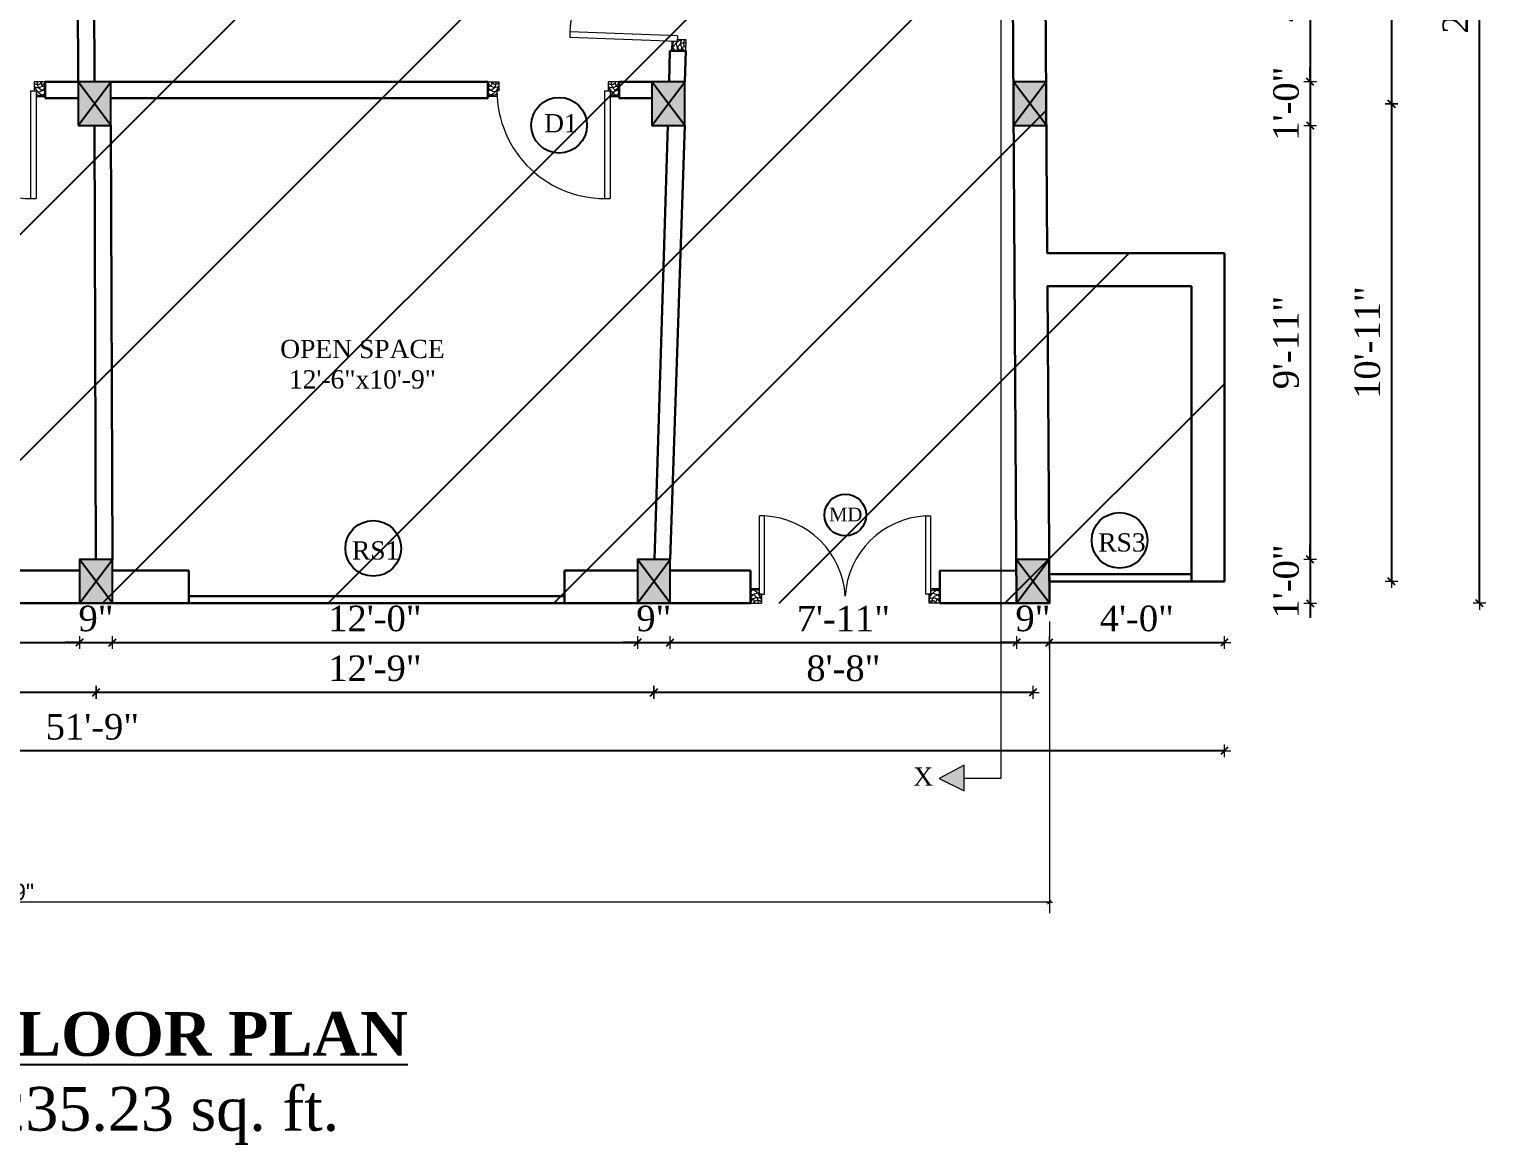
# Model space of a CAD drawing. Header units: inches. Extents: x 4069 to 291496, y -47643 to 12535.
# Drawn here: x 90554.4 to 90954, y 2369.8 to 2675.7 of the extents above; entities that cross this region are included whole.
import ezdxf

# ---------------------------------------------------------------- set-up
doc = ezdxf.new("R2010")
doc.units = ezdxf.units.IN
doc.header["$LTSCALE"] = 5
doc.header["$MEASUREMENT"] = 0
for name, color, linetype, lineweight in [('A-WALL', 7, 'Continuous', 9), ('Dimension', 7, 'Continuous', 18), ('DOOR', 62, 'Continuous', 0)]:
    doc.layers.add(name, color=color, linetype=linetype, lineweight=lineweight)
doc.layers.add('dim line', color=7, linetype='Continuous', lineweight=15, true_color=0xfab2b2)
doc.layers.add('TEXT', color=6, linetype='Continuous')
doc.layers.add('WALL', color=7, linetype='Continuous')
doc.styles.add('ordinary', font='times.ttf')
doc.styles.get("Standard").update_dxf_attribs({"font": 'arial.ttf'})
doc.dimstyles.new('Copy of 96', dxfattribs={"dimtxt": 7, "dimasz": 4, "dimexe": 0.5, "dimexo": 0.5, "dimgap": 3, "dimtad": 1, "dimdec": 1, "dimzin": 11, "dimdsep": 46, "dimlunit": 4, "dimtxsty": 'ordinary', "dimblk": 'OBLIQUE', "dimcen": 0.09, "dimse1": 1, "dimse2": 1, "dimclrt": 6, "dimazin": 0, "dimtfac": 1, "dimtdec": 1, "dimtix": 1, "dimtmove": 2, "dimatfit": 3, "dimldrblk": 'leader', "dimfxl": 0.5, "dimfxlon": 1, "dimtolj": 1, "dimtzin": 0, "dimarcsym": 0})
doc.dimstyles.new('Standard$0', dxfattribs={"dimtxt": 6, "dimasz": 4, "dimexe": 3, "dimexo": 6, "dimgap": 3, "dimtad": 1, "dimdec": 1, "dimzin": 0, "dimdsep": 46, "dimlunit": 4, "dimtxsty": 'Standard', "dimcen": 0.09, "dimclrd": 6, "dimclre": 6, "dimclrt": 7, "dimadec": 0, "dimazin": 0, "dimtfac": 1, "dimtdec": 1, "dimtix": 1, "dimtofl": 0, "dimtmove": 1, "dimatfit": 3, "dimfxl": 1, "dimtolj": 1, "dimtzin": 0, "dimlwd": 18, "dimlwe": 18, "dimarcsym": 0})

# ---------------------------------------------------------------- blocks, each defined once
blk = doc.blocks.new('C1a')
at = {"color": 1, "ltscale": 5}
for p, q in [((18657.75, 4625.76), (18648.75, 4625.76)), ((18648.75, 4625.76), (18648.82, 4613.76)), ((18657.82, 4613.76), (18657.75, 4625.76)), ((18648.82, 4613.76), (18657.82, 4613.76))]:
    blk.add_line(p, q, dxfattribs=at)
blk = doc.blocks.new('A$C27B36B59')
at = {"layer": 'DOOR'}
for p, q in [((0, 4), (0, 0)), ((2.5, 4), (0, 4)), ((2.5, 2.5), (2.5, 4)), ((0, 0), (3, 0)), ((3, 2.5), (2.5, 2.5)), ((3, 0), (3, 2.5))]:
    blk.add_line(p, q, dxfattribs=at)
for centre, radius, start, end in [((-1.4, -0.54), 4.75, 22.1411, 72.838), ((1.34, 2.09), 1.64, 45.138, 144.8948), ((2.21, 0.3), 2.49, 83.3149, 152.658), ((0.13, 0.37), 2.05, 349.4875, 93.6805), ((1.96, -0.47), 2.01, 58.7447, 166.495), ((-0.06, 0.32), 1.13, 343.542, 86.947), ((2.08, -0.4), 1.17, 38.2816, 160.1519)]:
    blk.add_arc(centre, radius, start, end, dxfattribs=at)
blk = doc.blocks.new('D2')
at = {"layer": 'DOOR'}
for p, q in [((74473.95, 24047.59), (74473.95, 24018.09)), ((74473.95, 24047.59), (74475.45, 24047.59)), ((74475.45, 24047.59), (74475.45, 24018.13))]:
    blk.add_line(p, q, dxfattribs=at)
blk.add_arc((74473.95, 24047.59), 29.5, 180, 272.9146, dxfattribs=at)
at = {"layer": 'DOOR', "xscale": -1, "rotation": 180}
blk.add_blockref('A$C27B36B59', (74441.95, 24050.09), dxfattribs=at)
at = {"layer": 'DOOR', "rotation": 180}
blk.add_blockref('A$C27B36B59', (74477.95, 24050.09), dxfattribs=at)
blk = doc.blocks.new('x-x')
at = {"ltscale": 5}
for points in [[(11364.03, -701.52), (11364.03, -694.51), (11357.15, -698.09)], [(11364.03, -1135.52), (11364.03, -1128.51), (11357.15, -1132.09)]]:
    blk.add_hatch(color=256, dxfattribs=at).paths.add_polyline_path(points)
for p, q in [((11364.03, -694.51), (11357.15, -698.09)), ((11364.03, -701.52), (11364.03, -694.51)), ((11357.15, -698.09), (11364.03, -701.52)), ((11374.13, -698.09), (11364.03, -698.09)), ((11374.13, -698.09), (11374.13, -1132.09)), ((11364.03, -1128.51), (11357.15, -1132.09)), ((11364.03, -1135.52), (11364.03, -1128.51)), ((11357.15, -1132.09), (11364.03, -1135.52)), ((11374.13, -1132.09), (11364.03, -1132.09))]:
    blk.add_line(p, q, dxfattribs=at)
at = {"layer": 'A-WALL', "color": 1, "ltscale": 5}
blk.add_line((11374.13, -1120.09), (11374.13, -1132.09), dxfattribs=at)
at = {"layer": 'TEXT', "style": 'ordinary'}
for p in [(11350.08, -700.97), (11350.08, -1134.1)]:
    blk.add_text('X', height=5, dxfattribs=at).set_placement(p)
blk = doc.blocks.new('oblique')
at = {"color": 0, "lineweight": -2}
blk.add_line((0.25, 0.25), (-0.25, -0.25), dxfattribs=at)
at = {"layer": 'dim line', "lineweight": 9}
for p, q in [((-0.4375, 0), (0.4375, 0)), ((0, 0.4375), (0, -0.4375))]:
    blk.add_line(p, q, dxfattribs=at)
blk = doc.blocks.new('*D2190')
at = {"layer": 'A-WALL', "color": 0, "lineweight": -2, "ltscale": 50, "transparency": 16777216}
blk.add_line((90829.74, 2493.88), (90725.74, 2493.88), dxfattribs=at)
at = {"layer": 'Defpoints', "color": 0, "ltscale": 50, "transparency": 16777216}
for p in [(90725.74, 2518.3), (90829.74, 2518.3), (90725.74, 2493.88)]:
    blk.add_point(p, dxfattribs=at)
at = {"layer": 'A-WALL', "color": 0, "lineweight": -2, "ltscale": 50, "transparency": 16777216, "xscale": 4, "yscale": 4, "zscale": 4, "rotation": 180.0000000000005}
blk.add_blockref('oblique', (90725.74, 2493.88), dxfattribs=at)
at = {"layer": 'A-WALL', "color": 0, "lineweight": -2, "ltscale": 50, "transparency": 16777216, "xscale": 4, "yscale": 4, "zscale": 4}
blk.add_blockref('oblique', (90829.74, 2493.88), dxfattribs=at)
at = {"layer": 'A-WALL', "color": 6, "ltscale": 50, "transparency": 16777216, "insert": (90777.74, 2500.44), "char_height": 7, "attachment_point": 5, "style": 'ordinary'}
blk.add_mtext('\\A1;8\'-8"', dxfattribs=at)
blk = doc.blocks.new('_OBLIQUE')
at = {"color": 0, "linetype": 'ByBlock'}
blk.add_line((-0.5, -0.5), (0.5, 0.5), dxfattribs=at)
blk = doc.blocks.new('leader')
at = {"layer": 'Dimension'}
for p, q in [((0, -4.328), (0, 4.328)), ((-4.424, 0), (4.424, 0))]:
    blk.add_line(p, q, dxfattribs=at)
blk = doc.blocks.new('*D2191')
at = {"layer": 'A-WALL', "color": 0, "lineweight": -2, "ltscale": 50, "transparency": 16777216}
blk.add_line((90725.74, 2493.88), (90572.74, 2493.88), dxfattribs=at)
at = {"layer": 'Defpoints', "color": 0, "ltscale": 50, "transparency": 16777216}
for p in [(90572.74, 2518.3), (90725.74, 2518.3), (90572.74, 2493.88)]:
    blk.add_point(p, dxfattribs=at)
at = {"layer": 'A-WALL', "color": 0, "lineweight": -2, "ltscale": 50, "transparency": 16777216, "xscale": 4, "yscale": 4, "zscale": 4, "rotation": 180}
blk.add_blockref('oblique', (90572.74, 2493.88), dxfattribs=at)
at = {"layer": 'A-WALL', "color": 0, "lineweight": -2, "ltscale": 50, "transparency": 16777216, "xscale": 4, "yscale": 4, "zscale": 4}
blk.add_blockref('oblique', (90725.74, 2493.88), dxfattribs=at)
at = {"layer": 'A-WALL', "color": 6, "ltscale": 50, "transparency": 16777216, "insert": (90649.24, 2500.45), "char_height": 7, "attachment_point": 5, "style": 'ordinary'}
blk.add_mtext('\\A1;12\'-9"', dxfattribs=at)
blk = doc.blocks.new('*D2192')
at = {"layer": 'A-WALL', "color": 0, "lineweight": -2, "ltscale": 50, "transparency": 16777216}
blk.add_line((90572.74, 2493.88), (90422.74, 2493.88), dxfattribs=at)
at = {"layer": 'Defpoints', "color": 0, "ltscale": 50, "transparency": 16777216}
for p in [(90422.74, 2518.3), (90572.74, 2518.3), (90422.74, 2493.88)]:
    blk.add_point(p, dxfattribs=at)
at = {"layer": 'A-WALL', "color": 0, "lineweight": -2, "ltscale": 50, "transparency": 16777216, "xscale": 4, "yscale": 4, "zscale": 4, "rotation": 180}
blk.add_blockref('oblique', (90422.74, 2493.88), dxfattribs=at)
at = {"layer": 'A-WALL', "color": 0, "lineweight": -2, "ltscale": 50, "transparency": 16777216, "xscale": 4, "yscale": 4, "zscale": 4}
blk.add_blockref('oblique', (90572.74, 2493.88), dxfattribs=at)
at = {"layer": 'A-WALL', "color": 6, "ltscale": 50, "transparency": 16777216, "insert": (90497.74, 2500.44), "char_height": 7, "attachment_point": 5, "style": 'ordinary'}
blk.add_mtext('\\A1;12\'-6"', dxfattribs=at)
blk = doc.blocks.new('*D1978')
at = {"layer": 'A-WALL', "color": 0, "lineweight": -2, "ltscale": 50, "transparency": 16777216}
blk.add_line((90882.24, 2477.83), (90261.24, 2477.83), dxfattribs=at)
at = {"layer": 'Defpoints', "color": 0, "ltscale": 50, "transparency": 16777216}
for p in [(90882.24, 2527.48), (90261.24, 2521.48), (90261.24, 2477.83)]:
    blk.add_point(p, dxfattribs=at)
at = {"layer": 'A-WALL', "color": 0, "lineweight": -2, "ltscale": 50, "transparency": 16777216, "xscale": 4, "yscale": 4, "zscale": 4, "rotation": 180}
blk.add_blockref('oblique', (90261.24, 2477.83), dxfattribs=at)
at = {"layer": 'A-WALL', "color": 0, "lineweight": -2, "ltscale": 50, "transparency": 16777216, "xscale": 4, "yscale": 4, "zscale": 4}
blk.add_blockref('oblique', (90882.24, 2477.83), dxfattribs=at)
at = {"layer": 'A-WALL', "color": 6, "ltscale": 50, "transparency": 16777216, "insert": (90571.74, 2484.4), "char_height": 7, "attachment_point": 5, "style": 'ordinary'}
blk.add_mtext('\\A1;51\'-9"', dxfattribs=at)
blk = doc.blocks.new('*D1984')
at = {"layer": 'A-WALL', "color": 0, "lineweight": -2, "ltscale": 50, "transparency": 16777216}
blk.add_line((90427.24, 2507.54), (90568.24, 2507.54), dxfattribs=at)
at = {"layer": 'Defpoints', "color": 0, "ltscale": 50, "transparency": 16777216}
for p in [(90427.24, 2518.3), (90568.24, 2518.3), (90568.24, 2507.54)]:
    blk.add_point(p, dxfattribs=at)
at = {"layer": 'A-WALL', "color": 0, "lineweight": -2, "ltscale": 50, "transparency": 16777216, "xscale": 4, "yscale": 4, "zscale": 4, "rotation": 180}
blk.add_blockref('oblique', (90427.24, 2507.54), dxfattribs=at)
at = {"layer": 'A-WALL', "color": 0, "lineweight": -2, "ltscale": 50, "transparency": 16777216, "xscale": 4, "yscale": 4, "zscale": 4}
blk.add_blockref('oblique', (90568.24, 2507.54), dxfattribs=at)
at = {"layer": 'A-WALL', "color": 6, "ltscale": 50, "transparency": 16777216, "insert": (90497.74, 2514.11), "char_height": 7, "attachment_point": 5, "style": 'ordinary'}
blk.add_mtext('\\A1;11\'-9"', dxfattribs=at)
blk = doc.blocks.new('*D1985')
at = {"layer": 'A-WALL', "color": 0, "lineweight": -2, "ltscale": 50, "transparency": 16777216}
for p, q in [((90568.24, 2507.54), (90564.24, 2507.54)), ((90568.24, 2507.54), (90577.24, 2507.54)), ((90577.24, 2507.54), (90581.24, 2507.54))]:
    blk.add_line(p, q, dxfattribs=at)
at = {"layer": 'Defpoints', "color": 0, "ltscale": 50, "transparency": 16777216}
for p in [(90568.24, 2518.3), (90577.24, 2518.3), (90577.24, 2507.54)]:
    blk.add_point(p, dxfattribs=at)
at = {"layer": 'A-WALL', "color": 0, "lineweight": -2, "ltscale": 50, "transparency": 16777216, "xscale": 4, "yscale": 4, "zscale": 4}
blk.add_blockref('oblique', (90568.24, 2507.54), dxfattribs=at)
at = {"layer": 'A-WALL', "color": 0, "lineweight": -2, "ltscale": 50, "transparency": 16777216, "xscale": 4, "yscale": 4, "zscale": 4, "rotation": 180}
blk.add_blockref('oblique', (90577.24, 2507.54), dxfattribs=at)
at = {"layer": 'A-WALL', "color": 6, "ltscale": 50, "transparency": 16777216, "insert": (90572.74, 2514.11), "char_height": 7, "attachment_point": 5, "style": 'ordinary'}
blk.add_mtext('\\A1;9"', dxfattribs=at)
blk = doc.blocks.new('*D1986')
at = {"layer": 'A-WALL', "color": 0, "lineweight": -2, "ltscale": 50, "transparency": 16777216}
blk.add_line((90577.24, 2507.54), (90721.24, 2507.54), dxfattribs=at)
at = {"layer": 'Defpoints', "color": 0, "ltscale": 50, "transparency": 16777216}
for p in [(90577.24, 2518.3), (90721.24, 2518.3), (90721.24, 2507.54)]:
    blk.add_point(p, dxfattribs=at)
at = {"layer": 'A-WALL', "color": 0, "lineweight": -2, "ltscale": 50, "transparency": 16777216, "xscale": 4, "yscale": 4, "zscale": 4, "rotation": 180}
blk.add_blockref('oblique', (90577.24, 2507.54), dxfattribs=at)
at = {"layer": 'A-WALL', "color": 0, "lineweight": -2, "ltscale": 50, "transparency": 16777216, "xscale": 4, "yscale": 4, "zscale": 4}
blk.add_blockref('oblique', (90721.24, 2507.54), dxfattribs=at)
at = {"layer": 'A-WALL', "color": 6, "ltscale": 50, "transparency": 16777216, "insert": (90649.24, 2514.1), "char_height": 7, "attachment_point": 5, "style": 'ordinary'}
blk.add_mtext('\\A1;12\'-0"', dxfattribs=at)
blk = doc.blocks.new('*D1987')
at = {"layer": 'A-WALL', "color": 0, "lineweight": -2, "ltscale": 50, "transparency": 16777216}
for p, q in [((90721.24, 2507.54), (90717.24, 2507.54)), ((90721.24, 2507.54), (90730.24, 2507.54)), ((90730.24, 2507.54), (90734.24, 2507.54))]:
    blk.add_line(p, q, dxfattribs=at)
at = {"layer": 'Defpoints', "color": 0, "ltscale": 50, "transparency": 16777216}
for p in [(90721.24, 2518.3), (90730.24, 2518.3), (90730.24, 2507.54)]:
    blk.add_point(p, dxfattribs=at)
at = {"layer": 'A-WALL', "color": 0, "lineweight": -2, "ltscale": 50, "transparency": 16777216, "xscale": 4, "yscale": 4, "zscale": 4}
blk.add_blockref('oblique', (90721.24, 2507.54), dxfattribs=at)
at = {"layer": 'A-WALL', "color": 0, "lineweight": -2, "ltscale": 50, "transparency": 16777216, "xscale": 4, "yscale": 4, "zscale": 4, "rotation": 180}
blk.add_blockref('oblique', (90730.24, 2507.54), dxfattribs=at)
at = {"layer": 'A-WALL', "color": 6, "ltscale": 50, "transparency": 16777216, "insert": (90725.74, 2514.11), "char_height": 7, "attachment_point": 5, "style": 'ordinary'}
blk.add_mtext('\\A1;9"', dxfattribs=at)
blk = doc.blocks.new('*D1988')
at = {"layer": 'A-WALL', "color": 0, "lineweight": -2, "ltscale": 50, "transparency": 16777216}
blk.add_line((90730.24, 2507.54), (90825.24, 2507.54), dxfattribs=at)
at = {"layer": 'Defpoints', "color": 0, "ltscale": 50, "transparency": 16777216}
for p in [(90730.24, 2518.3), (90825.24, 2518.3), (90825.24, 2507.54)]:
    blk.add_point(p, dxfattribs=at)
at = {"layer": 'A-WALL', "color": 0, "lineweight": -2, "ltscale": 50, "transparency": 16777216, "xscale": 4, "yscale": 4, "zscale": 4, "rotation": 180}
blk.add_blockref('oblique', (90730.24, 2507.54), dxfattribs=at)
at = {"layer": 'A-WALL', "color": 0, "lineweight": -2, "ltscale": 50, "transparency": 16777216, "xscale": 4, "yscale": 4, "zscale": 4}
blk.add_blockref('oblique', (90825.24, 2507.54), dxfattribs=at)
at = {"layer": 'A-WALL', "color": 6, "ltscale": 50, "transparency": 16777216, "insert": (90777.74, 2514.11), "char_height": 7, "attachment_point": 5, "style": 'ordinary'}
blk.add_mtext('\\A1;7\'-11"', dxfattribs=at)
blk = doc.blocks.new('*D2211')
at = {"layer": 'A-WALL', "color": 0, "lineweight": -2, "ltscale": 50, "transparency": 16777216}
for p, q in [((90825.24, 2507.54), (90821.24, 2507.54)), ((90825.24, 2507.54), (90834.24, 2507.54)), ((90834.24, 2507.54), (90838.24, 2507.54))]:
    blk.add_line(p, q, dxfattribs=at)
at = {"layer": 'Defpoints', "color": 0, "ltscale": 50, "transparency": 16777216}
for p in [(90825.24, 2518.3), (90834.24, 2518.3), (90834.24, 2507.54)]:
    blk.add_point(p, dxfattribs=at)
at = {"layer": 'A-WALL', "color": 0, "lineweight": -2, "ltscale": 50, "transparency": 16777216, "xscale": 4, "yscale": 4, "zscale": 4}
blk.add_blockref('oblique', (90825.24, 2507.54), dxfattribs=at)
at = {"layer": 'A-WALL', "color": 0, "lineweight": -2, "ltscale": 50, "transparency": 16777216, "xscale": 4, "yscale": 4, "zscale": 4, "rotation": 180}
blk.add_blockref('oblique', (90834.24, 2507.54), dxfattribs=at)
at = {"layer": 'A-WALL', "color": 6, "ltscale": 50, "transparency": 16777216, "insert": (90829.74, 2514.11), "char_height": 7, "attachment_point": 5, "style": 'ordinary'}
blk.add_mtext('\\A1;9"', dxfattribs=at)
blk = doc.blocks.new('*D2212')
at = {"layer": 'A-WALL', "color": 0, "lineweight": -2, "ltscale": 50, "transparency": 16777216}
blk.add_line((90834.24, 2507.54), (90882.24, 2507.54), dxfattribs=at)
at = {"layer": 'Defpoints', "color": 0, "ltscale": 50, "transparency": 16777216}
for p in [(90882.24, 2524.3), (90834.24, 2518.3), (90882.24, 2507.54)]:
    blk.add_point(p, dxfattribs=at)
at = {"layer": 'A-WALL', "color": 0, "lineweight": -2, "ltscale": 50, "transparency": 16777216, "xscale": 4, "yscale": 4, "zscale": 4, "rotation": 180}
blk.add_blockref('oblique', (90834.24, 2507.54), dxfattribs=at)
at = {"layer": 'A-WALL', "color": 0, "lineweight": -2, "ltscale": 50, "transparency": 16777216, "xscale": 4, "yscale": 4, "zscale": 4}
blk.add_blockref('oblique', (90882.24, 2507.54), dxfattribs=at)
at = {"layer": 'A-WALL', "color": 6, "ltscale": 50, "transparency": 16777216, "insert": (90858.24, 2514.1), "char_height": 7, "attachment_point": 5, "style": 'ordinary'}
blk.add_mtext('\\A1;4\'-0"', dxfattribs=at)
blk = doc.blocks.new('*D2216')
at = {"layer": 'A-WALL', "color": 0, "lineweight": -2, "ltscale": 50, "transparency": 16777216}
blk.add_line((90905.77, 2714.3), (90905.77, 2661.3), dxfattribs=at)
at = {"layer": 'Defpoints', "color": 0, "ltscale": 50, "transparency": 16777216}
for p in [(90833.04, 2714.3), (90833.36, 2661.3), (90905.77, 2661.3)]:
    blk.add_point(p, dxfattribs=at)
at = {"layer": 'A-WALL', "color": 0, "lineweight": -2, "ltscale": 50, "transparency": 16777216, "xscale": 4, "yscale": 4, "zscale": 4}
for p, rotation in [((90905.77, 2714.3), 90), ((90905.77, 2661.3), 270)]:
    blk.add_blockref('oblique', p, dxfattribs=dict(at, rotation=rotation))
at = {"layer": 'A-WALL', "color": 6, "ltscale": 50, "transparency": 16777216, "insert": (90899.21, 2687.8), "char_height": 7, "attachment_point": 5, "rotation": 90, "style": 'ordinary'}
blk.add_mtext('\\A1;4\'-5"', dxfattribs=at)
blk = doc.blocks.new('*D2217')
at = {"layer": 'A-WALL', "color": 0, "lineweight": -2, "ltscale": 50, "transparency": 16777216}
for p, q in [((90905.77, 2661.3), (90905.77, 2665.3)), ((90905.77, 2661.3), (90905.77, 2649.3)), ((90905.77, 2649.3), (90905.77, 2645.3))]:
    blk.add_line(p, q, dxfattribs=at)
at = {"layer": 'Defpoints', "color": 0, "ltscale": 50, "transparency": 16777216}
for p in [(90833.36, 2661.3), (90833.44, 2649.3), (90905.77, 2649.3)]:
    blk.add_point(p, dxfattribs=at)
at = {"layer": 'A-WALL', "color": 0, "lineweight": -2, "ltscale": 50, "transparency": 16777216, "xscale": 4, "yscale": 4, "zscale": 4}
for p, rotation in [((90905.77, 2661.3), 270), ((90905.77, 2649.3), 90)]:
    blk.add_blockref('oblique', p, dxfattribs=dict(at, rotation=rotation))
at = {"layer": 'A-WALL', "color": 6, "ltscale": 50, "transparency": 16777216, "insert": (90899.21, 2655.3), "char_height": 7, "attachment_point": 5, "rotation": 90, "style": 'ordinary'}
blk.add_mtext('\\A1;1\'-0"', dxfattribs=at)
blk = doc.blocks.new('*D2218')
at = {"layer": 'A-WALL', "color": 0, "lineweight": -2, "ltscale": 50, "transparency": 16777216}
blk.add_line((90905.77, 2649.3), (90905.77, 2530.3), dxfattribs=at)
at = {"layer": 'Defpoints', "color": 0, "ltscale": 50, "transparency": 16777216}
for p in [(90833.44, 2649.3), (90834.17, 2530.3), (90905.77, 2530.3)]:
    blk.add_point(p, dxfattribs=at)
at = {"layer": 'A-WALL', "color": 0, "lineweight": -2, "ltscale": 50, "transparency": 16777216, "xscale": 4, "yscale": 4, "zscale": 4}
for p, rotation in [((90905.77, 2649.3), 90), ((90905.77, 2530.3), 270)]:
    blk.add_blockref('oblique', p, dxfattribs=dict(at, rotation=rotation))
at = {"layer": 'A-WALL', "color": 6, "ltscale": 50, "transparency": 16777216, "insert": (90899.2, 2589.8), "char_height": 7, "attachment_point": 5, "rotation": 90, "style": 'ordinary'}
blk.add_mtext('\\A1;9\'-11"', dxfattribs=at)
blk = doc.blocks.new('*D2219')
at = {"layer": 'A-WALL', "color": 0, "lineweight": -2, "ltscale": 50, "transparency": 16777216}
for p, q in [((90905.77, 2530.3), (90905.77, 2534.3)), ((90905.77, 2530.3), (90905.77, 2518.3)), ((90905.77, 2518.3), (90905.77, 2514.3))]:
    blk.add_line(p, q, dxfattribs=at)
at = {"layer": 'Defpoints', "color": 0, "ltscale": 50, "transparency": 16777216}
for p in [(90834.17, 2530.3), (90834.24, 2518.3), (90905.77, 2518.3)]:
    blk.add_point(p, dxfattribs=at)
at = {"layer": 'A-WALL', "color": 0, "lineweight": -2, "ltscale": 50, "transparency": 16777216, "xscale": 4, "yscale": 4, "zscale": 4}
for p, rotation in [((90905.77, 2530.3), 270), ((90905.77, 2518.3), 90)]:
    blk.add_blockref('oblique', p, dxfattribs=dict(at, rotation=rotation))
at = {"layer": 'A-WALL', "color": 6, "ltscale": 50, "transparency": 16777216, "insert": (90899.21, 2524.3), "char_height": 7, "attachment_point": 5, "rotation": 90, "style": 'ordinary'}
blk.add_mtext('\\A1;1\'-0"', dxfattribs=at)
blk = doc.blocks.new('*D2221')
at = {"layer": 'A-WALL', "color": 0, "lineweight": -2, "ltscale": 50, "transparency": 16777216}
blk.add_line((90928.07, 2720.3), (90928.07, 2655.3), dxfattribs=at)
at = {"layer": 'Defpoints', "color": 0, "ltscale": 50, "transparency": 16777216}
for p in [(90833, 2720.3), (90833.4, 2655.3), (90928.07, 2655.3)]:
    blk.add_point(p, dxfattribs=at)
at = {"layer": 'A-WALL', "color": 0, "lineweight": -2, "ltscale": 50, "transparency": 16777216, "xscale": 4, "yscale": 4, "zscale": 4}
for p, rotation in [((90928.07, 2720.3), 90), ((90928.07, 2655.3), 270)]:
    blk.add_blockref('oblique', p, dxfattribs=dict(at, rotation=rotation))
at = {"layer": 'A-WALL', "color": 6, "ltscale": 50, "transparency": 16777216, "insert": (90921.51, 2687.8), "char_height": 7, "attachment_point": 5, "rotation": 90, "style": 'ordinary'}
blk.add_mtext('\\A1;5\'-5"', dxfattribs=at)
blk = doc.blocks.new('*D2222')
at = {"layer": 'A-WALL', "color": 0, "lineweight": -2, "ltscale": 50, "transparency": 16777216}
blk.add_line((90928.07, 2655.3), (90928.07, 2524.3), dxfattribs=at)
at = {"layer": 'Defpoints', "color": 0, "ltscale": 50, "transparency": 16777216}
for p in [(90833.4, 2655.3), (90834.21, 2524.3), (90928.07, 2524.3)]:
    blk.add_point(p, dxfattribs=at)
at = {"layer": 'A-WALL', "color": 0, "lineweight": -2, "ltscale": 50, "transparency": 16777216, "xscale": 4, "yscale": 4, "zscale": 4}
for p, rotation in [((90928.07, 2655.3), 90), ((90928.07, 2524.3), 270)]:
    blk.add_blockref('oblique', p, dxfattribs=dict(at, rotation=rotation))
at = {"layer": 'A-WALL', "color": 6, "ltscale": 50, "transparency": 16777216, "insert": (90921.51, 2589.8), "char_height": 7, "attachment_point": 5, "rotation": 90, "style": 'ordinary'}
blk.add_mtext('\\A1;10\'-11"', dxfattribs=at)
blk = doc.blocks.new('*D2223')
at = {"layer": 'A-WALL', "color": 0, "lineweight": -2, "ltscale": 50, "transparency": 16777216}
blk.add_line((90952.23, 2518.3), (90952.23, 2856.3), dxfattribs=at)
at = {"layer": 'Defpoints', "color": 0, "ltscale": 50, "transparency": 16777216}
for p in [(90832.17, 2856.3), (90952.23, 2856.3), (90834.24, 2518.3)]:
    blk.add_point(p, dxfattribs=at)
at = {"layer": 'A-WALL', "color": 0, "lineweight": -2, "ltscale": 50, "transparency": 16777216, "xscale": 4, "yscale": 4, "zscale": 4}
for p, rotation in [((90952.23, 2856.3), 90), ((90952.23, 2518.3), 270)]:
    blk.add_blockref('oblique', p, dxfattribs=dict(at, rotation=rotation))
at = {"layer": 'A-WALL', "color": 6, "ltscale": 50, "transparency": 16777216, "insert": (90945.67, 2687.3), "char_height": 7, "attachment_point": 5, "rotation": 90, "style": 'ordinary'}
blk.add_mtext('\\A1;28\'-2"', dxfattribs=at)
blk = doc.blocks.new('*D2704')
at = {"layer": 'A-WALL', "color": 47, "lineweight": 0, "ltscale": 5, "transparency": 16777216}
for p, q in [((90261.24, 2513.3), (90261.24, 2433.35)), ((90834.24, 2513.3), (90834.24, 2433.35))]:
    blk.add_line(p, q, dxfattribs=at)
at = {"layer": 'A-WALL', "color": 33, "lineweight": 0, "ltscale": 5, "transparency": 16777216}
blk.add_line((90834.24, 2436.35), (90261.24, 2436.35), dxfattribs=at)
at = {"layer": 'Defpoints', "color": 0, "ltscale": 5, "transparency": 16777216}
for p in [(90261.24, 2518.3), (90834.24, 2518.3), (90261.24, 2436.35)]:
    blk.add_point(p, dxfattribs=at)
at = {"layer": 'A-WALL', "color": 33, "lineweight": 0, "ltscale": 5, "transparency": 16777216, "xscale": 2, "yscale": 2, "zscale": 2, "rotation": 180}
blk.add_blockref('oblique', (90261.24, 2436.35), dxfattribs=at)
at = {"layer": 'A-WALL', "color": 33, "lineweight": 0, "ltscale": 5, "transparency": 16777216, "xscale": 2, "yscale": 2, "zscale": 2}
blk.add_blockref('oblique', (90834.24, 2436.35), dxfattribs=at)
at = {"layer": 'A-WALL', "color": 7, "ltscale": 5, "transparency": 16777216, "insert": (90547.74, 2439.14), "char_height": 4.5, "attachment_point": 5}
blk.add_mtext('\\A1;47\'-9"', dxfattribs=at)

msp = doc.modelspace()

# ---------------------------------------------------------------- hatches: boundary and pattern name
at = {"layer": 'WALL', "linetype": 'ByBlock', "ltscale": 5, "true_color": 0xf8991e}
h = msp.add_hatch(dxfattribs=at)
h.set_pattern_fill('ANSI31', color=30, scale=350)
h.set_pattern_definition([(45, (83816.94, 5103.35), (-30.93592, 30.93592), [])])
h.paths.add_polyline_path([(90261.24429, 2518.29725), (90453.1654, 2856.29725), (90832.1654, 2856.29725), (90833.65384, 2614.29725), (90882.24429, 2614.29725), (90882.24429, 2524.29725), (90834.24429, 2524.29725), (90834.24429, 2518.29725)])
h = msp.add_hatch(color=30, dxfattribs=at)
h.dxf.hatch_style = 1
h.paths.add_polyline_path([(90572.31066, 2655.29725), (90567.81066, 2649.29725), (90576.81066, 2649.29725)])
h.paths.add_polyline_path([(90576.81066, 2649.29725), (90576.81066, 2661.29725), (90572.31066, 2655.29725)])
h.paths.add_polyline_path([(90572.31066, 2655.29725), (90576.81066, 2661.29725), (90567.81066, 2661.29725)])
h.paths.add_polyline_path([(90567.81066, 2661.29725), (90567.81066, 2649.29725), (90572.31066, 2655.29725)])
h = msp.add_hatch(color=30, dxfattribs=at)
h.dxf.hatch_style = 1
h.paths.add_polyline_path([(90729.73091, 2655.29725), (90725.23091, 2649.29725), (90734.23091, 2649.29725)])
h.paths.add_polyline_path([(90734.23091, 2649.29725), (90734.23091, 2661.29725), (90729.73091, 2655.29725)])
h.paths.add_polyline_path([(90729.73091, 2655.29725), (90734.23091, 2661.29725), (90725.23091, 2661.29725)])
h.paths.add_polyline_path([(90725.23091, 2661.29725), (90725.23091, 2649.29725), (90729.73091, 2655.29725)])
h = msp.add_hatch(color=30, dxfattribs=at)
h.dxf.hatch_style = 1
h.paths.add_polyline_path([(90833.43857, 2649.29725), (90828.90158, 2655.29725), (90824.4384, 2649.29725)])
h.paths.add_polyline_path([(90833.43857, 2649.29725), (90833.36476, 2661.29725), (90828.90158, 2655.29725)])
h.paths.add_polyline_path([(90833.36476, 2661.29725), (90824.36459, 2661.29725), (90828.90158, 2655.29725)])
h.paths.add_polyline_path([(90828.90158, 2655.29725), (90824.36459, 2661.29725), (90824.4384, 2649.29725)])
h = msp.add_hatch(color=30, dxfattribs=at)
h.dxf.hatch_style = 1
h.paths.add_polyline_path([(90572.7442, 2524.29725), (90568.2442, 2518.29725), (90577.2442, 2518.29725)])
h.paths.add_polyline_path([(90577.2442, 2518.29725), (90577.2442, 2530.29725), (90572.7442, 2524.29725)])
h.paths.add_polyline_path([(90572.7442, 2524.29725), (90577.2442, 2530.29725), (90568.2442, 2530.29725)])
h.paths.add_polyline_path([(90568.2442, 2530.29725), (90568.2442, 2518.29725), (90572.7442, 2524.29725)])
h = msp.add_hatch(color=30, dxfattribs=at)
h.dxf.hatch_style = 1
h.paths.add_polyline_path([(90725.7442, 2524.29725), (90721.2442, 2518.29725), (90730.2442, 2518.29725)])
h.paths.add_polyline_path([(90730.2442, 2518.29725), (90730.2442, 2530.29725), (90725.7442, 2524.29725)])
h.paths.add_polyline_path([(90725.7442, 2524.29725), (90730.2442, 2530.29725), (90721.2442, 2530.29725)])
h.paths.add_polyline_path([(90721.2442, 2530.29725), (90721.2442, 2518.29725), (90725.7442, 2524.29725)])
h = msp.add_hatch(color=30, dxfattribs=at)
h.dxf.hatch_style = 1
h.paths.add_polyline_path([(90834.24429, 2518.29725), (90829.7073, 2524.29725), (90825.24412, 2518.29725)])
h.paths.add_polyline_path([(90834.24429, 2518.29725), (90834.17048, 2530.29725), (90829.7073, 2524.29725)])
h.paths.add_polyline_path([(90834.17048, 2530.29725), (90825.17031, 2530.29725), (90829.7073, 2524.29725)])
h.paths.add_polyline_path([(90829.7073, 2524.29725), (90825.17031, 2530.29725), (90825.24412, 2518.29725)])

# ---------------------------------------------------------------- linework, layer by layer
at = {"color": 1, "ltscale": 5}
for p, q in [((90567.81066, 2649.29725), (90576.81066, 2661.29725)), ((90576.81066, 2649.29725), (90567.81066, 2661.29725)), ((90725.23091, 2649.29725), (90734.23091, 2661.29725)), ((90734.23091, 2649.29725), (90725.23091, 2661.29725)), ((90833.43857, 2649.29725), (90824.36459, 2661.29725)), ((90833.36476, 2661.29725), (90824.4384, 2649.29725)), ((90568.2442, 2518.29725), (90577.2442, 2530.29725)), ((90577.2442, 2518.29725), (90568.2442, 2530.29725)), ((90721.2442, 2518.29725), (90730.2442, 2530.29725)), ((90730.2442, 2518.29725), (90721.2442, 2530.29725)), ((90834.24429, 2518.29725), (90825.17031, 2530.29725)), ((90825.24412, 2518.29725), (90834.17048, 2530.29725))]:
    msp.add_line(p, q, dxfattribs=at)
at = {"layer": 'A-WALL', "lineweight": 30}
for p, q in [((90825.24412, 2518.29725), (90823.16523, 2856.29725)), ((90833.65384, 2614.29725), (90832.1654, 2856.29725)), ((90567.81066, 2661.29725), (90567.59555, 2714.29725)), ((90572.31063, 2661.31552), (90572.09551, 2714.31552)), ((90730.17219, 2669.79725), (90729.91351, 2661.29725)), ((90730.17219, 2669.79725), (90734.54816, 2669.79725)), ((90734.54816, 2669.79725), (90734.23091, 2661.29725)), ((90558.81066, 2661.29725), (90558.81066, 2656.79725)), ((90567.81066, 2661.29725), (90558.81066, 2661.29725)), ((90576.79083, 2661.29725), (90680.23091, 2661.29725)), ((90680.23091, 2661.29725), (90680.23091, 2656.79725)), ((90716.23091, 2661.29725), (90725.23091, 2661.29725)), ((90716.23091, 2661.29725), (90716.23091, 2656.79725)), ((90567.81066, 2656.79725), (90558.81066, 2656.79725)), ((90576.79083, 2656.79725), (90680.23091, 2656.79725)), ((90716.23091, 2656.79725), (90725.23091, 2656.79725)), ((90572.72435, 2530.29725), (90572.33052, 2649.29725)), ((90577.24418, 2530.29725), (90576.81066, 2649.29725)), ((90729.54831, 2649.29725), (90725.9268, 2530.29725)), ((90734.23091, 2649.29725), (90730.2442, 2530.29725)), ((90882.24429, 2614.29725), (90833.65384, 2614.29725)), ((90882.24429, 2524.29725), (90882.24429, 2614.29725)), ((90873.24429, 2605.29725), (90833.65384, 2605.29725)), ((90834.24429, 2518.29725), (90833.70919, 2605.29725)), ((90873.24429, 2524.29725), (90873.24429, 2605.29725)), ((90547.24429, 2527.29725), (90568.2442, 2527.29725)), ((90577.2442, 2527.29725), (90598.24429, 2527.29725)), ((90598.24429, 2518.29725), (90598.24429, 2527.29725)), ((90701.24429, 2527.29725), (90721.2442, 2527.29725)), ((90701.24429, 2518.29725), (90701.24429, 2527.29725)), ((90730.2442, 2527.29725), (90752.24429, 2527.29725)), ((90752.24429, 2518.29725), (90752.24429, 2527.29725)), ((90804.24429, 2527.29725), (90825.18911, 2527.24156)), ((90804.24429, 2518.29725), (90804.24429, 2527.29725)), ((90834.24429, 2526.29725), (90873.24429, 2526.29725)), ((90834.24429, 2524.29725), (90882.24429, 2524.29725)), ((90547.24429, 2518.29725), (90598.24429, 2518.29725)), ((90598.24429, 2520.29725), (90701.24429, 2520.29725)), ((90598.24429, 2518.29725), (90701.24429, 2518.29725)), ((90701.24429, 2518.29725), (90752.24429, 2518.29725)), ((90804.24429, 2518.29725), (90834.24429, 2518.29725))]:
    msp.add_line(p, q, dxfattribs=at)
at = {"layer": 'DOOR', "ltscale": 0.5}
for p, q in [((90756.14429, 2542.24882), (90754.74429, 2542.24882)), ((90754.74429, 2520.79725), (90754.74429, 2542.24882)), ((90756.14429, 2520.79725), (90756.14429, 2542.24882)), ((90800.34429, 2520.79725), (90800.34429, 2542.24882)), ((90800.34429, 2542.24882), (90801.74429, 2542.24882)), ((90801.74429, 2520.79725), (90801.74429, 2542.24882)), ((90752.24429, 2522.29725), (90754.64429, 2522.29725)), ((90804.24429, 2522.29725), (90801.84429, 2522.29725)), ((90752.24429, 2518.29725), (90755.24429, 2518.29725)), ((90754.74429, 2520.79725), (90756.14429, 2520.79725)), ((90755.24429, 2520.69725), (90755.24429, 2518.29725)), ((90801.74429, 2520.79725), (90800.34429, 2520.79725)), ((90801.24429, 2520.69725), (90801.24429, 2518.29725))]:
    msp.add_line(p, q, dxfattribs=at)
for centre, start, end in [((90754.90709, 2518.90275), 3.4196087, 86.9665117), ((90801.58149, 2518.90275), 93.0334883, 176.5803913)]:
    msp.add_arc(centre, 23.37883, start, end, dxfattribs=at)
at = {"layer": 'TEXT'}
for centre, radius in [((90699.7573, 2649.37764), 7.64038), ((90778.27775, 2542.51022), 5.73028), ((90853.48996, 2535.56363), 7.64038), ((90648.77475, 2533.37213), 7.64038)]:
    msp.add_circle(centre, radius, dxfattribs=at)
at = {"layer": 'WALL', "color": 2, "linetype": 'ByBlock', "ltscale": 5}
for points in [[(90567.81066, 2649.29725), (90576.81066, 2649.29725), (90576.81066, 2661.29725), (90567.81066, 2661.29725)], [(90725.23091, 2649.29725), (90734.23091, 2649.29725), (90734.23091, 2661.29725), (90725.23091, 2661.29725)], [(90824.36459, 2661.29725), (90824.4384, 2649.29725), (90833.43857, 2649.29725), (90833.36476, 2661.29725)], [(90568.2442, 2518.29725), (90577.2442, 2518.29725), (90577.2442, 2530.29725), (90568.2442, 2530.29725)], [(90721.2442, 2518.29725), (90730.2442, 2518.29725), (90730.2442, 2530.29725), (90721.2442, 2530.29725)], [(90825.17031, 2530.29725), (90825.24412, 2518.29725), (90834.24429, 2518.29725), (90834.17048, 2530.29725)]]:
    msp.add_lwpolyline(points, close=True, dxfattribs=at)

# ---------------------------------------------------------------- block references
at = {"layer": 'A-WALL', "color": 1}
msp.add_blockref('x-x', (79446.82767, 3602.38821), dxfattribs=at)
at = {"layer": 'DOOR'}
msp.add_blockref('A$C27B36B59', (90752.24429, 2518.29725), dxfattribs=at)
at = {"layer": 'DOOR', "xscale": -1}
msp.add_blockref('A$C27B36B59', (90804.24429, 2518.29725), dxfattribs=at)
at = {"layer": 'WALL', "color": 2, "linetype": 'ByBlock', "rotation": 267.8625062016944}
msp.add_blockref('D2', (69479.04695, 77992.93853), dxfattribs=at)
at = {"layer": 'WALL', "color": 2, "linetype": 'ByBlock'}
for p in [(16080.85944, -21388.79067), (16238.27968, -21388.79067)]:
    msp.add_blockref('D2', p, dxfattribs=at)
at = {"layer": 'WALL', "color": 2, "linetype": 'ByBlock', "ltscale": 5}
for p in [(72175.61935, -1964.46192), (72176.42507, -2095.46192)]:
    msp.add_blockref('C1a', p, dxfattribs=at)

# ---------------------------------------------------------------- texts
at = {"layer": 'TEXT', "style": 'ordinary'}
for s, height, rotation, p in [('D1', 5, 0.0003881, (90695.65933, 2647.45251)), ('MD', 3.75, 359.9996119, (90773.82891, 2540.77561)), ('RS3', 5, 0.0003881, (90847.64638, 2532.49951)), ('RS1', 5, 0.0003881, (90642.93117, 2530.30801))]:
    msp.add_text(s, height=height, rotation=rotation, dxfattribs=at).set_placement(p)
at = {"layer": 'TEXT', "insert": (90645.81812, 2577.12908), "char_height": 5, "attachment_point": 8, "rotation": 359.9996119, "style": 'ordinary'}
msp.add_mtext_dynamic_manual_height_columns('OPEN SPACE\\P12\'-6"x10\'-9"', width=101.5687276, gutter_width=1720.71691, heights=[0], dxfattribs=at)
at = {"layer": 'TEXT', "char_height": 12, "width": 219.8150831, "attachment_point": 8, "rotation": 359.9996119, "style": 'ordinary'}
for s, insert in [('{\\fTimes New Roman|b1|i0|c0|p18;\\LGROUND FLOOR PLAN}', (90556.60285, 2394.04978)), ('AREA = 1235.23 sq. ft.', (90553.01808, 2369.80903))]:
    msp.add_mtext(s, dxfattribs=dict(at, insert=insert))

# ---------------------------------------------------------------- dimensions: what is measured, and where the dimension line sits
at = {"layer": 'A-WALL', "ltscale": 50}
for base, p1, p2, picture, middle in [((90952.2294, 2856.29725), (90834.24429, 2518.29725), (90832.1654, 2856.29725), '*D2223', (90945.66883, 2687.29725)), ((90928.07405, 2655.29725), (90833.00188, 2720.29725), (90833.40166, 2655.29725), '*D2221', (90921.51349, 2687.79725)), ((90905.76925, 2661.29725), (90833.03878, 2714.29725), (90833.36476, 2661.29725), '*D2216', (90899.20868, 2687.79725)), ((90905.76925, 2649.29725), (90833.36476, 2661.29725), (90833.43857, 2649.29725), '*D2217', (90899.20868, 2655.29725)), ((90928.07405, 2524.29725), (90833.40166, 2655.29725), (90834.20739, 2524.29725), '*D2222', (90921.51349, 2589.79725)), ((90905.76925, 2530.29725), (90833.43857, 2649.29725), (90834.17048, 2530.29725), '*D2218', (90899.19859, 2589.79725)), ((90905.76925, 2518.29725), (90834.17048, 2530.29725), (90834.24429, 2518.29725), '*D2219', (90899.20868, 2524.29725))]:
    dim = msp.add_linear_dim(base=base, p1=p1, p2=p2, angle=90, dimstyle='Copy of 96', override={"dimdec": 0, "dimblk": 'oblique', "dimtdec": 0, "dimarcsym": 1}, dxfattribs=at)
    dim.commit()
    dim.dimension.update_dxf_attribs({"geometry": picture, "text_midpoint": middle})
for base, p1, p2, picture, middle in [((90261.24429, 2477.83397), (90882.24429, 2527.47677), (90261.24429, 2521.47677), '*D1978', (90571.74429, 2484.40463)), ((90882.24429, 2507.53826), (90834.24429, 2518.29725), (90882.24429, 2524.29725), '*D2212', (90858.24429, 2514.09883)), ((90422.7442, 2493.88392), (90572.7442, 2518.29725), (90422.7442, 2518.29725), '*D2192', (90497.7442, 2500.44448)), ((90568.2442, 2507.53826), (90427.2442, 2518.29725), (90568.2442, 2518.29725), '*D1984', (90497.7442, 2514.10892)), ((90577.2442, 2507.53826), (90568.2442, 2518.29725), (90577.2442, 2518.29725), '*D1985', (90572.7442, 2514.10892)), ((90572.7442, 2493.88392), (90725.7442, 2518.29725), (90572.7442, 2518.29725), '*D2191', (90649.2442, 2500.45458)), ((90721.2442, 2507.53826), (90577.2442, 2518.29725), (90721.2442, 2518.29725), '*D1986', (90649.2442, 2514.09883)), ((90730.2442, 2507.53826), (90721.2442, 2518.29725), (90730.2442, 2518.29725), '*D1987', (90725.7442, 2514.10892)), ((90825.24412, 2507.53826), (90730.2442, 2518.29725), (90825.24412, 2518.29725), '*D1988', (90777.74416, 2514.10892)), ((90834.24429, 2507.53826), (90825.24412, 2518.29725), (90834.24429, 2518.29725), '*D2211', (90829.7442, 2514.10892))]:
    dim = msp.add_linear_dim(base=base, p1=p1, p2=p2, dimstyle='Copy of 96', override={"dimdec": 0, "dimblk": 'oblique', "dimtdec": 0, "dimarcsym": 1}, dxfattribs=at)
    dim.commit()
    dim.dimension.update_dxf_attribs({"geometry": picture, "text_midpoint": middle})
at = {"layer": 'A-WALL', "ltscale": 5}
dim = msp.add_linear_dim(base=(90261.24429, 2436.3466), p1=(90834.24429, 2518.29725), p2=(90261.24429, 2518.29725), dimstyle='Standard$0', override={"dimtxt": 4.5, "dimasz": 2, "dimexo": 5, "dimgap": 0.5, "dimdec": 0, "dimzin": 12, "dimpost": '\\X', "dimblk": 'oblique', "dimcen": 3, "dimclrd": 33, "dimclre": 47, "dimtfac": 0.5, "dimtdec": 0, "dimfxl": 3, "dimlwd": 0, "dimlwe": 0}, dxfattribs=at)
dim.commit()
dim.dimension.update_dxf_attribs({"geometry": '*D2704', "text_midpoint": (90547.74429, 2439.14418)})
at = {"layer": 'A-WALL', "ltscale": 50}
dim = msp.add_aligned_dim(p1=(90829.7442, 2518.29725), p2=(90725.7442, 2518.29725), distance=24.41333, dimstyle='Copy of 96', override={"dimdec": 0, "dimblk": 'oblique', "dimtdec": 0, "dimarcsym": 1}, dxfattribs=at)
dim.commit()
dim.dimension.update_dxf_attribs({"geometry": '*D2190', "text_midpoint": (90777.7442, 2500.44448)})

doc.saveas('drawing.dxf')
